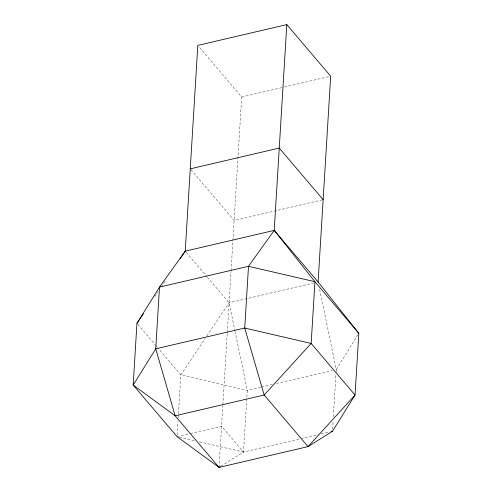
<?xml version="1.0" encoding="UTF-8"?>
<svg xmlns="http://www.w3.org/2000/svg" width="492" height="492" viewBox="0 0 492 492"><rect width="100%" height="100%" fill="white"/><g stroke="black" fill="none" stroke-linecap="round" stroke-linejoin="round"><path stroke-width="0.37" stroke-dasharray="2.46 1.84" d="M177.151 435.119L177.987 421.398M178.221 417.585L178.412 414.541M178.455 413.778L180.835 374.91L205.182 338.527M219.038 467.4L222.821 405.537M222.87 404.775L227.23 333.453M227.279 332.684L231.019 271.529M231.062 270.772L241.689 97.004L198.799 46.549M220.97 466.188L243.497 452.05L247.273 390.316L235.004 331.208M332.629 428.975L333.146 420.586M333.373 416.779L335.938 374.861M336.128 371.811L336.264 369.529L319.499 288.724M336.264 369.529L358.016 334.615M154.894 296.485L157.883 292.02M161.302 286.91L165.146 281.166M206.892 335.968L229.106 302.777L313.613 283.035M241.689 97.004L283.57 87.219M284.321 87.041L329.941 76.389M322.389 199.85L234.143 220.471L190.263 168.854M260.729 387.173L247.273 390.316L180.835 374.91L158.153 348.231M261.48 386.995L272.697 384.375M276.436 383.502L332.524 370.402M177.058 436.638L189.666 433.698M190.404 433.52L221.554 426.244L243.497 452.05L300.335 438.772M301.079 438.6L318.281 434.577M321.27 433.882L328.748 432.13M179.297 437.16L194.973 440.795M199.451 441.834L243.497 452.05M186.21 252.328L206.917 276.682M207.415 277.26L229.106 302.777L234.85 330.464M137.938 324.456L155.195 344.751M155.687 345.335L157.661 347.653"/><path stroke-width="0.74" d="M358.822 333.324L314.942 281.713L274.222 230.379L185.226 251.166L159.513 287.094L136.954 323.299L133.178 385.027L177.058 436.638L219.038 467.4L308.035 446.607L332.487 431.256L355.046 395.058L358.822 333.324L318.103 281.99L274.222 230.379L286.805 24.6L197.809 45.393L185.226 251.166L180.097 258.829M318.103 281.99L330.686 76.211L286.805 24.6M136.954 323.299L143.363 313.724M274.222 230.379L248.503 266.301L244.727 328.035L264.155 394.996L308.035 446.607L355.046 395.058L311.165 343.447L244.727 328.035L155.736 348.828L133.178 385.027L175.158 415.789L219.038 467.4L220.324 466.594M190.263 168.854L279.253 148.067L323.133 199.678M330.993 431.607L332.487 431.256M159.513 287.094L155.736 348.828L175.158 415.789L264.155 394.996L311.165 343.447L314.942 281.713L248.503 266.301L159.513 287.094"/></g></svg>
